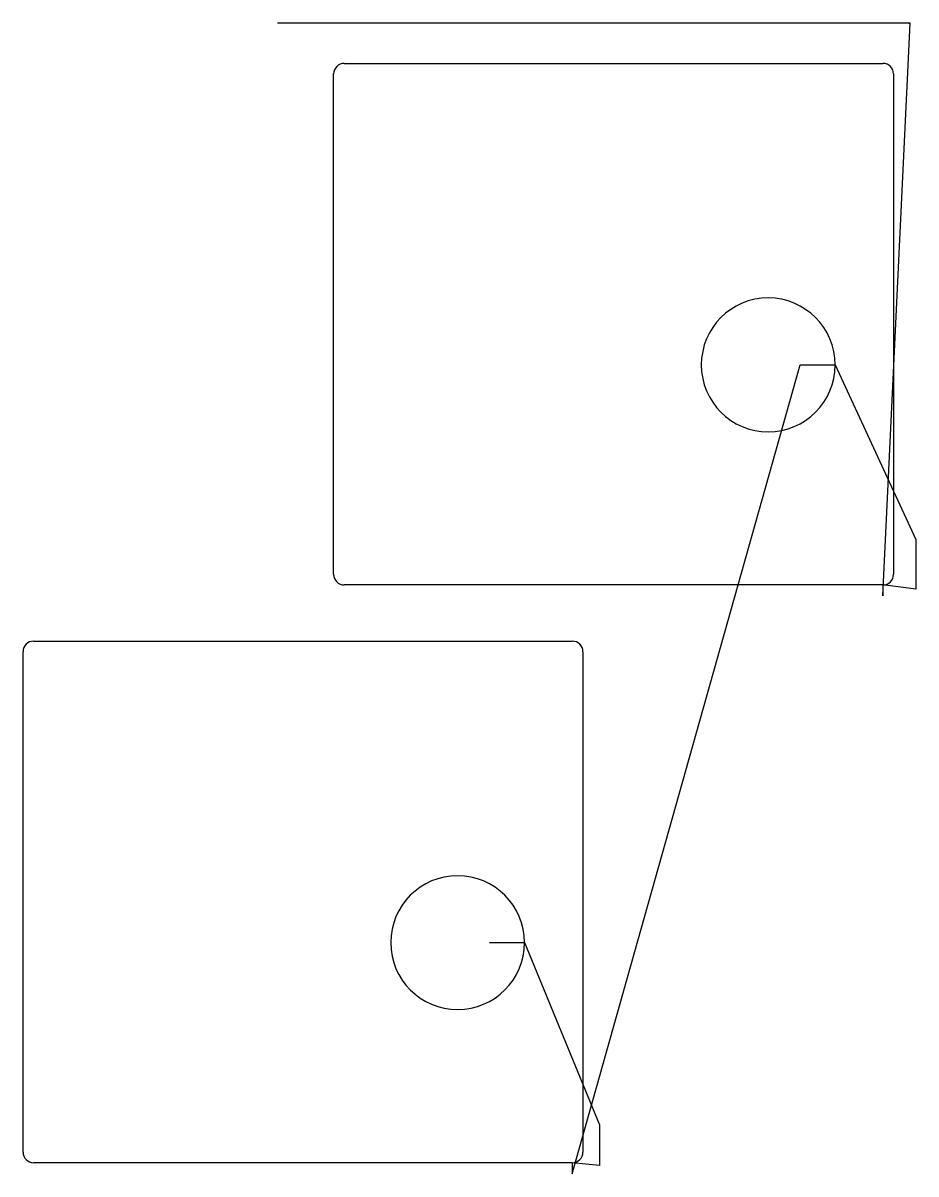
# Model space of a CAD drawing. Header units: metres. Extents: x 67 to 834, y 395 to 1384.
import ezdxf

# ---------------------------------------------------------------- set-up
doc = ezdxf.new("R2010")
doc.units = ezdxf.units.M

msp = doc.modelspace()

# ---------------------------------------------------------------- linework, layer by layer
at = {"layer": 'TOOL_0'}
for p, q in [((286.5, 1384.335), (285.5, 1384.335)), ((828.271, 1384.335), (286.5, 1384.335)), ((805.875, 891.945), (829.271, 1384.335)), ((829.271, 1384.335), (828.271, 1384.335)), ((828.271, 1384.335), (829.271, 1384.335)), ((829.271, 1384.335), (828.271, 1384.335)), ((342.875, 1349.68), (805.875, 1349.68)), ((333.775, 910.58), (333.775, 1340.58)), ((814.975, 1340.58), (814.975, 910.58)), ((538.922, 395.257), (734.788, 1090.58)), ((734.788, 1090.58), (764.788, 1090.58)), ((764.788, 1090.58), (834.285, 940.514)), ((834.285, 940.514), (834.285, 897.707)), ((805.875, 901.48), (342.875, 901.48)), ((834.285, 897.707), (805.875, 901.48)), ((805.875, 901.48), (805.875, 891.945)), ((75.922, 853.162), (538.922, 853.162)), ((66.822, 414.062), (66.822, 844.062)), ((548.022, 844.062), (548.022, 414.062)), ((467.835, 594.063), (497.835, 594.063)), ((497.835, 594.063), (562.235, 437.437)), ((562.235, 437.437), (562.235, 402.657)), ((538.922, 404.962), (75.922, 404.962)), ((562.235, 402.657), (538.922, 404.962)), ((538.922, 404.962), (538.922, 395.257))]:
    msp.add_line(p, q, dxfattribs=at)
for centre, radius, start, end in [((342.875, 1340.58), 9.1, 90, 180), ((805.875, 1340.58), 9.1, 0, 90), ((707.288, 1090.58), 57.5, 0, 180), ((707.288, 1090.58), 57.5, 180, 0), ((342.875, 910.58), 9.1, 180, 270), ((805.875, 910.58), 9.1, 270, 0), ((75.922, 844.062), 9.1, 90, 180), ((538.922, 844.062), 9.1, 0, 90), ((440.335, 594.063), 57.5, 0, 180), ((440.335, 594.063), 57.5, 180, 0), ((75.922, 414.062), 9.1, 180, 270), ((538.922, 414.062), 9.1, 270, 0)]:
    msp.add_arc(centre, radius, start, end, dxfattribs=at)

doc.saveas('drawing.dxf')
